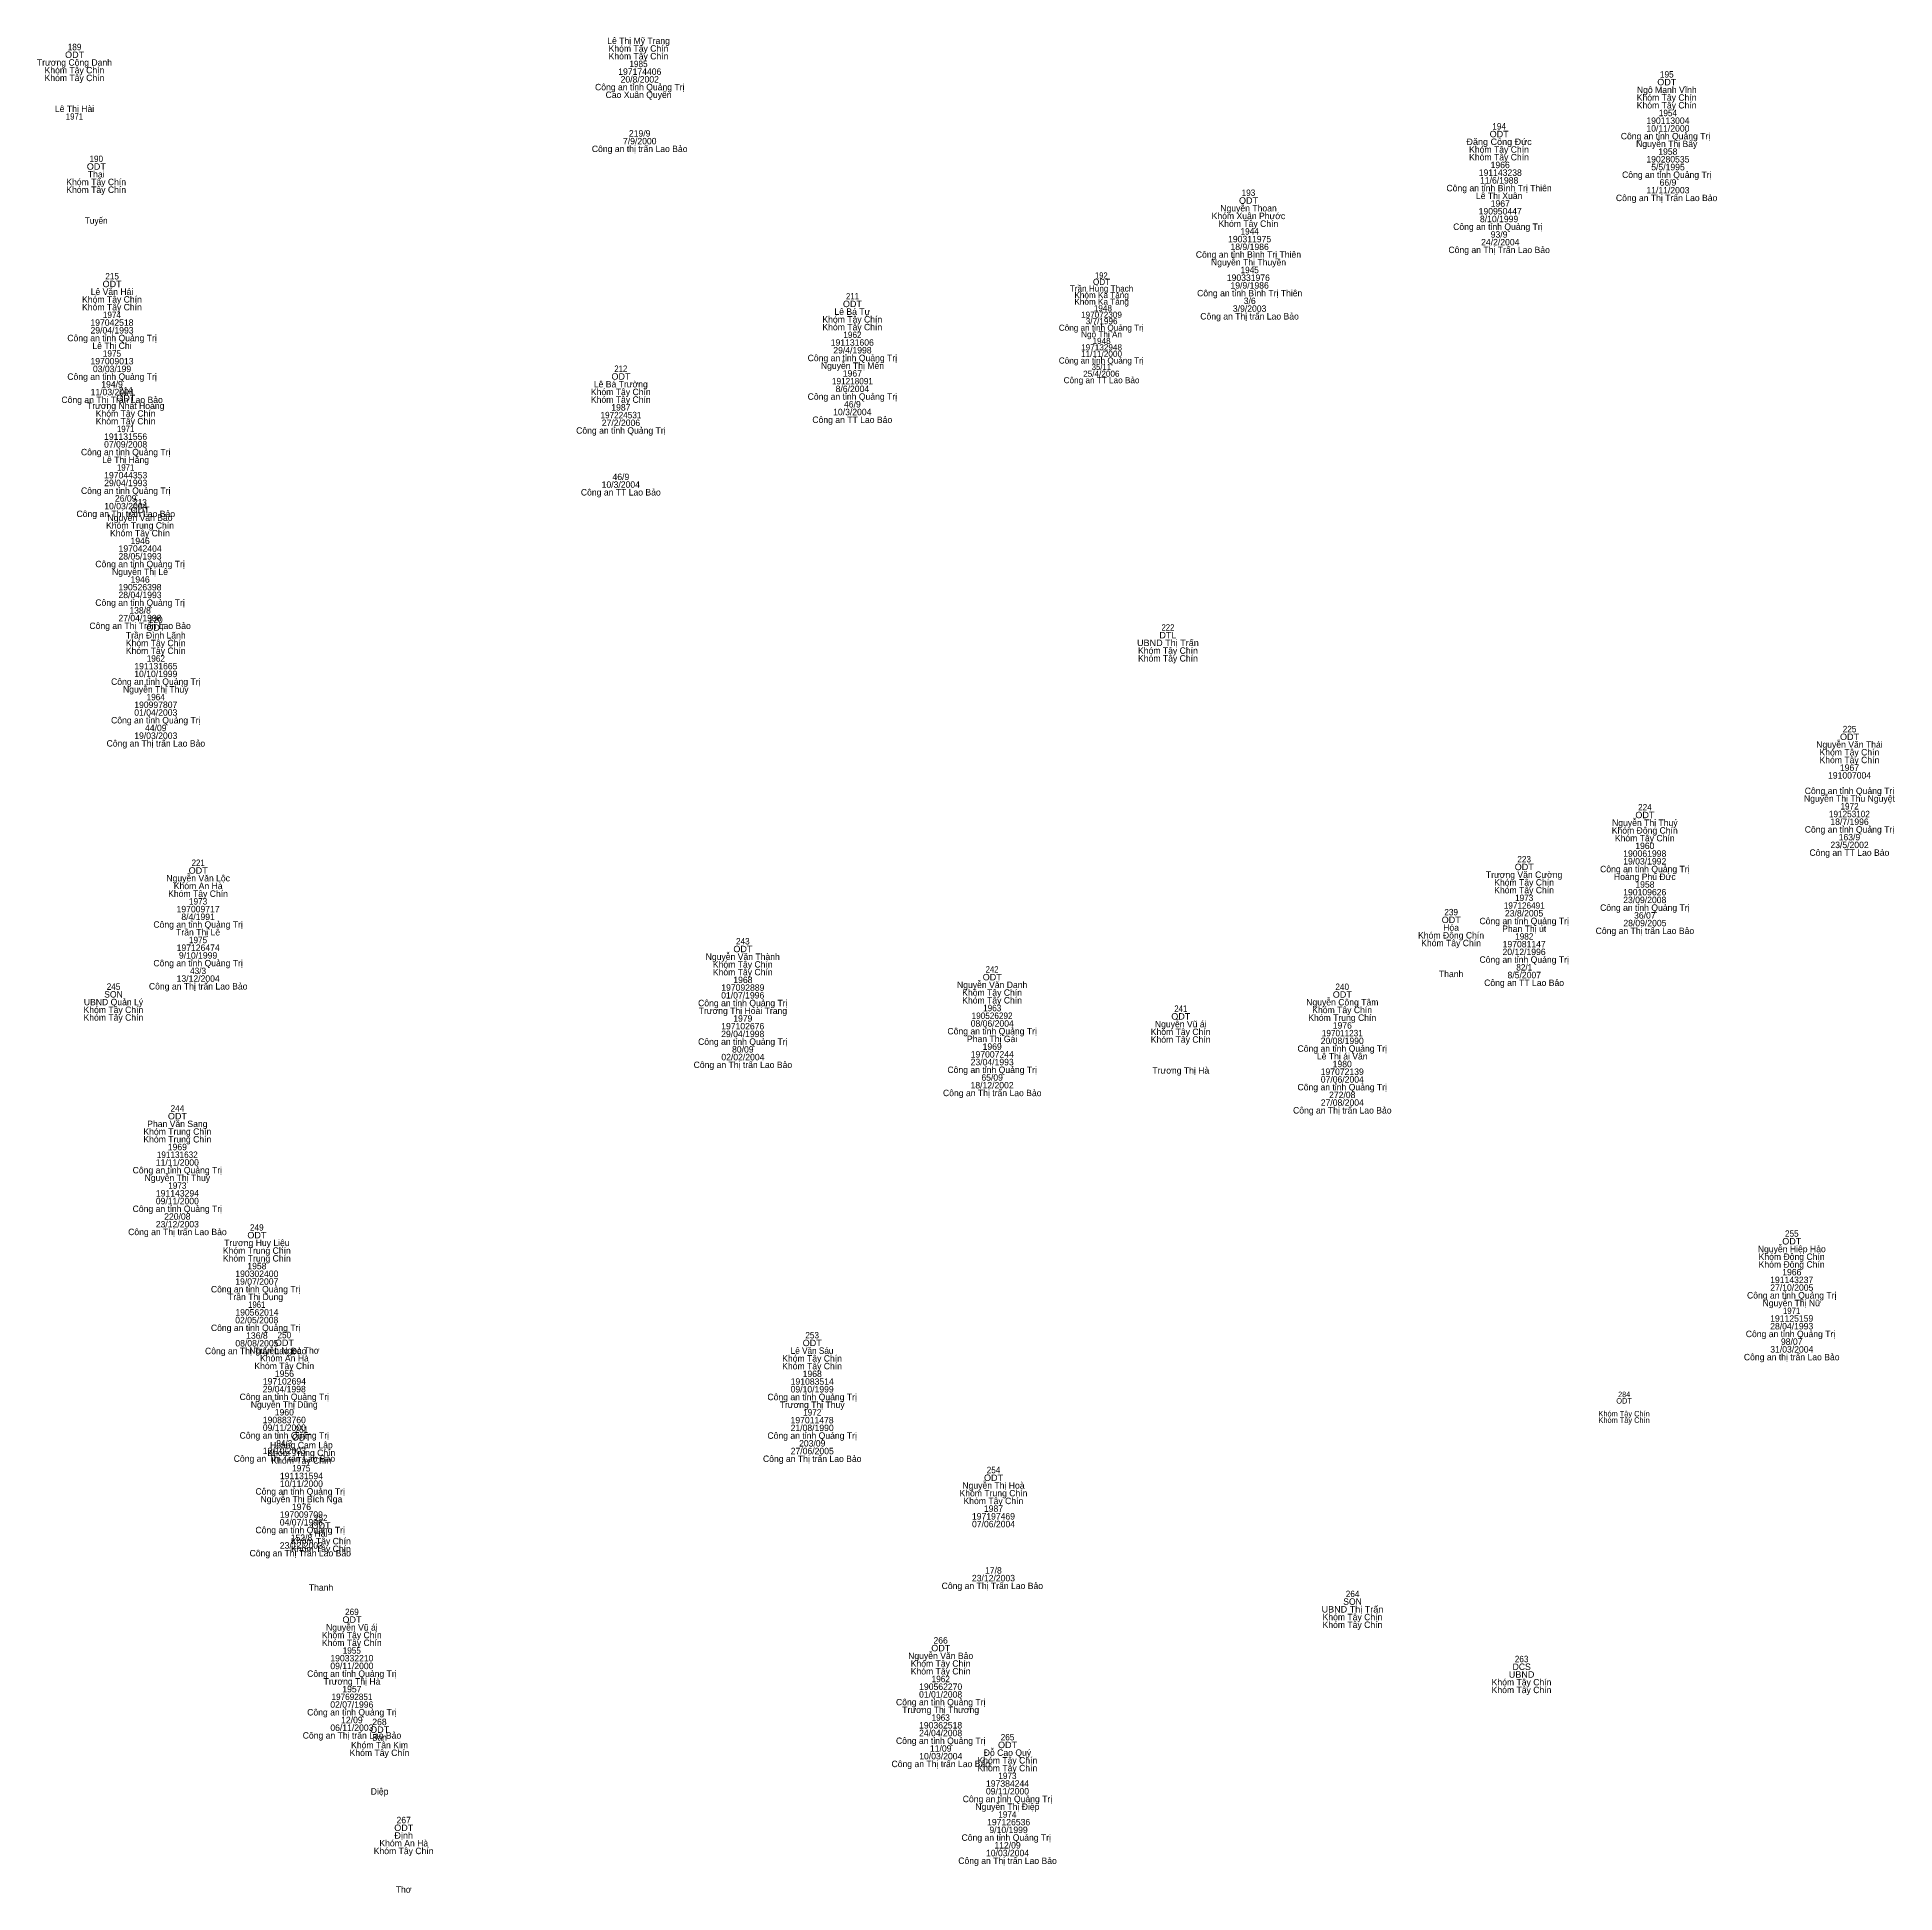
# Model space of a CAD drawing. Header units: metres. Extents: x 537000 to 537501, y 1838003 to 1838507.
# Drawn here: x 537252.3 to 537367.8, y 1838003 to 1838118.4 of the extents above; entities that cross this region are included whole.
import ezdxf
from ezdxf.enums import TextEntityAlignment as Align

# ---------------------------------------------------------------- set-up
doc = ezdxf.new("R2010")
doc.units = ezdxf.units.M
doc.header["$LTSCALE"] = 0.16
doc.layers.add('1', color=7, linetype='Continuous')

msp = doc.modelspace()

# ---------------------------------------------------------------- texts
at = {"layer": '1'}
for s, height, width, p in [('189', 0.4, 0.95, (537254.67, 1838117.58)), ('ODT', 0.4, 1.05, (537254.675, 1838117.1)), ('1985', 0.4, 0.95, (537289.725, 1838116.53)), ('ODT', 0.4, 1.05, (537353.645, 1838115.4)), ('195', 0.4, 0.95, (537353.645, 1838115.88)), ('1971', 0.4, 0.9, (537254.665, 1838113.26)), ('194', 0.4, 0.95, (537343.225, 1838112.65)), (' 1954', 0.4, 0.95, (537353.645, 1838113.48)), ('Đặng Công Đức', 0.4, 1.05, (537343.22, 1838111.69)), ('ODT', 0.4, 1.05, (537343.225, 1838112.17)), ('190', 0.4, 0.95, (537256.02, 1838110.63)), ('ODT', 0.4, 1.05, (537256.025, 1838110.15)), ('ODT', 0.4, 1.05, (537327.645, 1838108.04)), ('193', 0.4, 0.95, (537327.64, 1838108.52)), ('Tuyến', 0.4, 0.95, (537256.02, 1838106.79)), (' 1944', 0.4, 0.95, (537327.645, 1838106.12)), (' 1945', 0.4, 0.95, (537327.645, 1838103.72)), ('ODT', 0.4, 1.05, (537257.005, 1838102.85)), ('215', 0.4, 0.95, (537257.005, 1838103.33)), ('192', 0.3796, 0.9, (537318.495, 1838103.39)), ('ODT', 0.4, 1.05, (537303.025, 1838101.61)), ('211', 0.4, 0.9, (537303.025, 1838102.09)), ('1974', 0.4, 0.95, (537256.995, 1838100.93)), ('1962', 0.4, 0.95, (537303.025, 1838099.69)), ('1975', 0.4, 0.95, (537256.995, 1838098.53)), ('35/11', 0.3796, 0.95, (537318.5, 1838097.7)), ('ODT', 0.4, 1.05, (537288.635, 1838097.1)), ('212', 0.4, 0.9, (537288.625, 1838097.58)), ('191218091', 0.4, 0.95, (537303.025, 1838096.81)), ('ODT', 0.4, 1.05, (537257.855, 1838095.76)), ('214', 0.4, 0.95, (537257.855, 1838096.24)), ('197224531', 0.4, 0.95, (537288.635, 1838094.7)), ('1971', 0.4, 0.9, (537257.845, 1838093.84)), ('1971', 0.4, 0.9, (537257.845, 1838091.44)), ('ODT', 0.4, 1.05, (537258.745, 1838088.8)), ('213', 0.4, 0.95, (537258.74, 1838089.28)), ('ODT', 0.4, 1.05, (537259.725, 1838081.49)), ('220', 0.4, 0.95, (537259.72, 1838081.97)), ('222', 0.4, 0.9, (537322.635, 1838081.5)), ('UBND Thị Trấn', 0.4, 1.05, (537322.635, 1838080.54)), ('DTL', 0.4, 1.05, (537322.635, 1838081.02)), ('1962', 0.4, 0.95, (537259.725, 1838079.57)), ('1964', 0.4, 0.95, (537259.715, 1838077.17)), ('ODT', 0.4, 1.05, (537365.005, 1838074.7)), ('225', 0.4, 0.95, (537365.005, 1838075.18)), ('224', 0.4, 0.95, (537352.285, 1838070.32)), ('1972', 0.4, 0.95, (537365.005, 1838070.38)), ('ODT', 0.4, 1.05, (537352.285, 1838069.84)), ('191253102', 0.4, 0.95, (537364.995, 1838069.9)), ('221', 0.4, 0.9, (537262.355, 1838066.87)), ('ODT', 0.4, 1.05, (537344.785, 1838066.61)), ('223', 0.4, 0.95, (537344.78, 1838067.09)), ('ODT', 0.4, 1.05, (537262.355, 1838066.39)), ('1973', 0.4, 0.95, (537262.35, 1838064.47)), ('197126491', 0.4, 0.95, (537344.785, 1838064.21)), ('1973', 0.4, 0.95, (537344.78, 1838064.69)), ('ODT', 0.4, 1.05, (537340.245, 1838063.32)), ('239', 0.4, 0.95, (537340.24, 1838063.8)), ('1975', 0.4, 0.95, (537262.345, 1838062.07)), ('243', 0.4, 0.95, (537296.21, 1838061.99)), ('1982', 0.4, 0.95, (537344.785, 1838062.29)), ('ODT', 0.4, 1.05, (537296.215, 1838061.51)), ('43/3', 0.4, 0.95, (537262.35, 1838060.15)), ('ODT', 0.4, 1.05, (537311.715, 1838059.76)), ('242', 0.4, 0.9, (537311.705, 1838060.24)), ('82/1', 0.4, 0.95, (537344.785, 1838060.37)), ('245', 0.4, 0.95, (537257.095, 1838059.17)), ('ODT', 0.4, 1.05, (537333.475, 1838058.68)), ('240', 0.4, 0.95, (537333.47, 1838059.16)), ('190526292', 0.4, 0.95, (537311.705, 1838057.36)), ('1963', 0.4, 0.95, (537311.71, 1838057.84)), ('ODT', 0.4, 1.05, (537323.435, 1838057.32)), ('241', 0.4, 0.9, (537323.435, 1838057.8)), ('197011231', 0.4, 0.95, (537333.475, 1838056.28)), ('244', 0.4, 0.95, (537261.065, 1838051.6)), ('ODT', 0.4, 1.05, (537261.065, 1838051.12)), ('191131632', 0.4, 0.95, (537261.055, 1838048.72)), ('1973', 0.4, 0.95, (537261.06, 1838046.8)), ('ODT', 0.4, 1.05, (537266.005, 1838043.72)), ('249', 0.4, 0.95, (537266, 1838044.2)), ('255', 0.4, 0.95, (537361.415, 1838043.82)), ('ODT', 0.4, 1.05, (537361.415, 1838043.34)), ('1961', 0.4, 0.9, (537265.995, 1838039.4)), ('1971', 0.4, 0.9, (537361.405, 1838039.02)), ('ODT', 0.4, 1.05, (537267.715, 1838037.03)), ('250', 0.4, 0.95, (537267.71, 1838037.51)), ('Lê Văn Sáu', 0.4, 0.95, (537300.515, 1838036.54)), ('ODT', 0.4, 1.05, (537300.525, 1838037.02)), ('253', 0.4, 0.95, (537300.52, 1838037.5)), ('284', 0.343, 0.95, (537350.995, 1838033.85)), ('1972', 0.4, 0.95, (537300.525, 1838032.7)), ('94/3', 0.4, 0.95, (537267.71, 1838030.79)), ('ODT', 0.4, 1.05, (537268.775, 1838031.15)), ('251', 0.4, 0.9, (537268.775, 1838031.63)), ('1975', 0.4, 0.95, (537268.765, 1838029.23)), ('ODT', 0.4, 1.05, (537311.795, 1838028.64)), ('254', 0.4, 0.95, (537311.795, 1838029.12)), ('252', 0.4, 0.9, (537269.985, 1838026.14)), ('ODT', 0.4, 1.05, (537269.995, 1838025.66)), ('Hải', 0.4, 1.05, (537269.985, 1838025.18)), ('264', 0.4, 0.95, (537334.115, 1838021.42)), ('269', 0.4, 0.95, (537271.91, 1838020.3)), ('UBND Thị Trấn', 0.4, 1.05, (537334.105, 1838020.46)), ('ODT', 0.4, 1.05, (537271.915, 1838019.82)), ('ODT', 0.4, 1.05, (537308.515, 1838018.05)), ('1955', 0.4, 0.95, (537271.905, 1838017.9)), ('263', 0.4, 0.95, (537344.62, 1838017.37)), ('1962', 0.4, 0.95, (537308.515, 1838016.13)), ('UBND', 0.4, 1.05, (537344.62, 1838016.41)), ('197692851', 0.4, 0.95, (537271.915, 1838015.02)), ('1963', 0.4, 0.95, (537308.51, 1838013.73)), ('ODT', 0.4, 1.05, (537273.635, 1838012.98)), ('Ban', 0.4, 0.95, (537273.625, 1838012.5)), ('265', 0.4, 0.95, (537312.665, 1838012.51)), ('ODT', 0.4, 1.05, (537312.665, 1838012.03)), ('1973', 0.4, 0.95, (537312.66, 1838010.11)), ('1974', 0.4, 0.95, (537312.655, 1838007.71)), ('Định', 0.4, 1.05, (537275.13, 1838006.4)), ('ODT', 0.4, 1.05, (537275.135, 1838006.88))]:
    msp.add_text(s, height=height, dxfattribs=dict(at, width=width)).set_placement(p, align=Align.CENTER)
for s, height, p in [('Lê Thị Mỹ Trang', 0.4, (537289.73, 1838117.97)), ('Khóm Tây Chín', 0.4, (537289.725, 1838117.49)), ('Trương Công Danh', 0.4, (537254.665, 1838116.62)), ('Khóm Tây Chín', 0.4, (537254.665, 1838116.14)), ('Khóm Tây Chín', 0.4, (537289.725, 1838117.01)), ('Khóm Tây Chín', 0.4, (537254.665, 1838115.66)), (' Công an tỉnh Quảng Trị', 0.4, (537289.73, 1838115.09)), (' 197174406', 0.4, (537289.73, 1838116.05)), (' 20/8/2002', 0.4, (537289.73, 1838115.57)), ('Cao Xuân Quyến', 0.4, (537289.73, 1838114.61)), ('Khóm Tây Chín', 0.4, (537353.635, 1838114.44)), ('Khóm Tây Chín', 0.4, (537353.635, 1838113.96)), ('Ngô Mạnh Vĩnh', 0.4, (537353.645, 1838114.92)), ('Lê Thị Hài', 0.4, (537254.67, 1838113.74)), (' 190113004', 0.4, (537353.64, 1838113)), (' 7/9/2000', 0.4, (537289.73, 1838111.73)), (' 219/9', 0.4, (537289.725, 1838112.21)), ('Công an tỉnh Quảng Trị ', 0.4, (537353.64, 1838112.04)), ('Nguyễn Thị Bẩy', 0.4, (537353.64, 1838111.56)), (' 10/11/2000', 0.4, (537353.64, 1838112.52)), (' Công an thị trấn Lao Bảo', 0.4, (537289.725, 1838111.25)), ('Khóm Tây Chín', 0.4, (537343.215, 1838111.21)), ('Khóm Tây Chín', 0.4, (537343.215, 1838110.73)), (' 190280535', 0.4, (537353.64, 1838110.6)), (' 1958', 0.4, (537353.635, 1838111.08)), ('Khóm Tây Chín', 0.4, (537256.015, 1838109.19)), ('Thại', 0.4, (537256.015, 1838109.67)), (' 191143238', 0.4, (537343.22, 1838109.77)), ('11/6/1988', 0.4, (537343.225, 1838109.29)), (' 1966', 0.4, (537343.215, 1838110.25)), (' Công an tỉnh Quảng Trị ', 0.4, (537353.645, 1838109.64)), (' 5/5/1995', 0.4, (537353.645, 1838110.12)), (' 66/9', 0.4, (537353.645, 1838109.16)), ('Khóm Tây Chín', 0.4, (537256.015, 1838108.71)), ('Công an tỉnh Bình Trị Thiên', 0.4, (537343.22, 1838108.81)), ('Lê Thị Xuân', 0.4, (537343.225, 1838108.33)), (' Công an Thị Trấn Lao Bảo ', 0.4, (537353.635, 1838108.2)), (' 11/11/2003', 0.4, (537353.64, 1838108.68)), ('Khóm Xuân Phước', 0.4, (537327.64, 1838107.08)), ('Nguyễn Thoan', 0.4, (537327.645, 1838107.56)), (' 190950447', 0.4, (537343.215, 1838107.37)), ('8/10/1999', 0.4, (537343.22, 1838106.89)), (' 1967', 0.4, (537343.22, 1838107.85)), ('Khóm Tây Chín', 0.4, (537327.635, 1838106.6)), ('Công an tỉnh Quảng Trị ', 0.4, (537343.22, 1838106.41)), ('93/9', 0.4, (537343.22, 1838105.93)), ('Công an tỉnh Bình Trị Thiên', 0.4, (537327.64, 1838104.68)), (' 190311975', 0.4, (537327.64, 1838105.64)), (' 18/9/1986', 0.4, (537327.64, 1838105.16)), ('Công an Thị Trấn Lao Bảo', 0.4, (537343.225, 1838104.97)), (' 24/2/2004', 0.4, (537343.22, 1838105.45)), ('Nguyễn Thị Thuyền', 0.4, (537327.645, 1838104.2)), ('Lê Văn Hải', 0.4, (537256.995, 1838102.37)), ('Trần Hùng Thạch', 0.3796, (537318.51, 1838102.58)), ('ODT', 0.3796, (537318.51, 1838102.99)), (' Công an tỉnh Bình Trị Thiên', 0.4, (537327.645, 1838102.28)), ('190331976', 0.4, (537327.635, 1838103.24)), (' 19/9/1986', 0.4, (537327.64, 1838102.76)), ('Khóm Tây Chín', 0.4, (537256.995, 1838101.89)), ('Khóm Tây Chín', 0.4, (537256.995, 1838101.41)), ('Lê Bá Tự', 0.4, (537303.02, 1838101.13)), ('Khóm Ka Tăng', 0.3796, (537318.515, 1838102.17)), ('Khóm Ka Tăng', 0.3796, (537318.515, 1838101.76)), (' 1948', 0.3796, (537318.52, 1838101.35)), (' 3/9/2003', 0.4, (537327.64, 1838101.32)), (' 3/6', 0.4, (537327.645, 1838101.8)), ('29/04/1993', 0.4, (537257, 1838099.97)), ('197042518', 0.4, (537256.995, 1838100.45)), ('Khóm Tây Chín', 0.4, (537303.015, 1838100.65)), ('Khóm Tây Chín', 0.4, (537303.015, 1838100.17)), ('Công an tỉnh Quảng Trị', 0.3796, (537318.49, 1838100.14)), ('197072309', 0.3796, (537318.505, 1838100.95)), ('3/7/1996', 0.3796, (537318.515, 1838100.55)), (' Công an Thị trấn Lao Bảo', 0.4, (537327.635, 1838100.84)), ('Công an tỉnh Quảng Trị', 0.4, (537257, 1838099.49)), ('Lê Thị Chi', 0.4, (537256.995, 1838099.01)), ('191131606', 0.4, (537303.015, 1838099.21)), ('197132948', 0.3796, (537318.51, 1838098.92)), ('Ngô Thị An', 0.3796, (537318.51, 1838099.73)), ('1948', 0.3796, (537318.51, 1838099.32)), ('197009013', 0.4, (537257, 1838098.05)), ('Công an tỉnh Quảng Trị', 0.4, (537303.02, 1838098.25)), ('Nguyễn Thị Mến', 0.4, (537303.025, 1838097.77)), ('29/4/1998', 0.4, (537303.025, 1838098.73)), ('Công an tỉnh Quảng Trị', 0.3796, (537318.49, 1838098.1)), ('11/11/2000', 0.3796, (537318.51, 1838098.52)), ('Công an tỉnh Quảng Trị', 0.4, (537257, 1838097.09)), ('03/03/199', 0.4, (537257, 1838097.57)), ('194/9', 0.4, (537257, 1838096.61)), ('Lê Bá Trường', 0.4, (537288.625, 1838096.62)), ('1967', 0.4, (537303.02, 1838097.29)), ('Công an TT Lao Bảo', 0.3796, (537318.51, 1838096.88)), ('25/4/2006', 0.3796, (537318.495, 1838097.28)), ('Công an Thị Trấn Lao Bảo', 0.4, (537257.005, 1838095.65)), ('11/03/2004', 0.4, (537257.005, 1838096.13)), ('Khóm Tây Chín', 0.4, (537288.625, 1838096.14)), ('Khóm Tây Chín', 0.4, (537288.625, 1838095.66)), ('Công an tỉnh Quảng Trị', 0.4, (537303.02, 1838095.85)), ('8/6/2004', 0.4, (537303.02, 1838096.33)), ('46/9', 0.4, (537303.02, 1838095.37)), ('Trương Nhật Hoàng', 0.4, (537257.85, 1838095.28)), ('Khóm Tây Chín', 0.4, (537257.845, 1838094.8)), ('Khóm Tây Chín', 0.4, (537257.845, 1838094.32)), ('27/2/2006', 0.4, (537288.635, 1838094.22)), ('1987', 0.4, (537288.63, 1838095.18)), ('Công an TT Lao Bảo', 0.4, (537303.015, 1838094.41)), ('10/3/2004', 0.4, (537303.015, 1838094.89)), ('191131556', 0.4, (537257.845, 1838093.36)), ('Công an tỉnh Quảng Trị', 0.4, (537288.63, 1838093.74)), ('Công an tỉnh Quảng Trị', 0.4, (537257.85, 1838092.4)), ('Lê Thị Hằng', 0.4, (537257.845, 1838091.92)), ('07/09/2008', 0.4, (537257.845, 1838092.88)), ('197044353', 0.4, (537257.85, 1838090.96)), ('46/9', 0.4, (537288.63, 1838090.86)), ('Công an tỉnh Quảng Trị', 0.4, (537257.85, 1838090)), ('29/04/1993', 0.4, (537257.85, 1838090.48)), ('Công an TT Lao Bảo', 0.4, (537288.625, 1838089.9)), ('10/3/2004', 0.4, (537288.625, 1838090.38)), ('Công an Thị trấn Lao Bảo', 0.4, (537257.855, 1838088.56)), ('10/03/2004', 0.4, (537257.855, 1838089.04)), ('Nguyễn Văn Bảo', 0.4, (537258.74, 1838088.32)), ('26/09', 0.4, (537257.85, 1838089.52)), ('Khóm Trung Chín', 0.4, (537258.74, 1838087.84)), ('Khóm Tây Chín', 0.4, (537258.735, 1838087.36)), ('197042404', 0.4, (537258.745, 1838086.4)), ('1946', 0.4, (537258.745, 1838086.88)), ('Công an tỉnh Quảng Trị', 0.4, (537258.74, 1838085.44)), ('Nguyễn Thị Lê', 0.4, (537258.74, 1838084.96)), ('28/05/1993', 0.4, (537258.74, 1838085.92)), ('190526398', 0.4, (537258.735, 1838084)), ('1946', 0.4, (537258.745, 1838084.48)), ('Công an tỉnh Quảng Trị', 0.4, (537258.74, 1838083.04)), ('28/04/1993', 0.4, (537258.74, 1838083.52)), ('Công an Thị Trấn Lao Bảo', 0.4, (537258.745, 1838081.6)), ('27/04/1998', 0.4, (537258.735, 1838082.08)), ('138/8', 0.4, (537258.745, 1838082.56)), ('Trần Đình Lãnh', 0.4, (537259.72, 1838081.01)), ('Khóm Tây Chín', 0.4, (537259.715, 1838080.53)), ('Khóm Tây Chín', 0.4, (537259.715, 1838080.05)), ('Khóm Tây Chín', 0.4, (537322.635, 1838080.06)), ('Khóm Tây Chín', 0.4, (537322.635, 1838079.58)), ('Công an tỉnh Quảng Trị', 0.4, (537259.72, 1838078.13)), ('10/10/1999', 0.4, (537259.72, 1838078.61)), ('191131665', 0.4, (537259.725, 1838079.09)), ('Nguyễn Thị Thủy', 0.4, (537259.72, 1838077.65)), ('Công an tỉnh Quảng Trị', 0.4, (537259.72, 1838075.73)), ('01/04/2003', 0.4, (537259.72, 1838076.21)), ('190997807', 0.4, (537259.72, 1838076.69)), ('19/03/2003', 0.4, (537259.72, 1838074.77)), ('44/09', 0.4, (537259.72, 1838075.25)), ('Công an Thị trấn Lao Bảo', 0.4, (537259.725, 1838074.29)), ('Nguyễn Văn Thái', 0.4, (537365, 1838074.22)), ('Khóm Tây Chín', 0.4, (537364.995, 1838073.74)), ('Khóm Tây Chín', 0.4, (537364.995, 1838073.26)), ('191007004', 0.4, (537365.005, 1838072.3)), ('1967', 0.4, (537365, 1838072.78)), ('Công an tỉnh Quảng Trị', 0.4, (537365, 1838071.34)), ('Nguyễn Thị Thu Nguyệt', 0.4, (537365, 1838070.86)), ('Khóm Đông Chín', 0.4, (537352.275, 1838068.88)), ('Nguyễn Thị Thuý', 0.4, (537352.28, 1838069.36)), ('Công an tỉnh Quảng Trị', 0.4, (537365, 1838068.94)), ('18/7/1996', 0.4, (537365.005, 1838069.42)), ('Khóm Tây Chín', 0.4, (537352.275, 1838068.4)), ('1960', 0.4, (537352.28, 1838067.92)), ('23/5/2002', 0.4, (537365.005, 1838067.98)), ('163/9', 0.4, (537365, 1838068.46)), ('Công an tỉnh Quảng Trị', 0.4, (537352.28, 1838066.48)), ('190061998', 0.4, (537352.275, 1838067.44)), ('19/03/1992', 0.4, (537352.275, 1838066.96)), ('Công an TT Lao Bảo', 0.4, (537364.995, 1838067.5)), ('Nguyễn Văn Lộc', 0.4, (537262.355, 1838065.91)), ('Khóm An Hà', 0.4, (537262.355, 1838065.43)), ('Trương Văn Cường', 0.4, (537344.775, 1838066.13)), ('Khóm Tây Chín', 0.4, (537344.775, 1838065.65)), ('Hoàng Phú Đức', 0.4, (537352.28, 1838066)), ('1958', 0.4, (537352.285, 1838065.52)), ('Khóm Tây Chín', 0.4, (537262.345, 1838064.95)), ('Khóm Tây Chín', 0.4, (537344.775, 1838065.17)), ('23/09/2008', 0.4, (537352.275, 1838064.56)), ('190109626', 0.4, (537352.275, 1838065.04)), ('Công an tỉnh Quảng Trị', 0.4, (537262.35, 1838063.03)), ('197009717', 0.4, (537262.35, 1838063.99)), ('8/4/1991', 0.4, (537262.35, 1838063.51)), ('Công an tỉnh Quảng Trị', 0.4, (537344.78, 1838063.25)), ('23/8/2005', 0.4, (537344.775, 1838063.73)), ('Công an tỉnh Quảng Trị', 0.4, (537352.28, 1838064.08)), ('28/09/2005', 0.4, (537352.285, 1838063.12)), ('36/07', 0.4, (537352.28, 1838063.6)), ('Trần Thị Lê', 0.4, (537262.35, 1838062.55)), ('Khóm Đông Chín', 0.4, (537340.235, 1838062.36)), ('Khóm Tây Chín', 0.4, (537340.235, 1838061.88)), ('Hóa', 0.4, (537340.235, 1838062.84)), ('Phan Thị út', 0.4, (537344.78, 1838062.77)), ('Công an Thị trấn Lao Bảo', 0.4, (537352.285, 1838062.64)), ('197126474', 0.4, (537262.355, 1838061.59)), ('9/10/1999', 0.4, (537262.35, 1838061.11)), ('Nguyễn Văn Thành', 0.4, (537296.205, 1838061.03)), ('Công an tỉnh Quảng Trị', 0.4, (537344.78, 1838060.85)), ('20/12/1996', 0.4, (537344.775, 1838061.33)), ('197081147', 0.4, (537344.78, 1838061.81)), ('Công an tỉnh Quảng Trị', 0.4, (537262.35, 1838060.63)), ('13/12/2004', 0.4, (537262.355, 1838059.67)), ('Khóm Tây Chín', 0.4, (537296.205, 1838060.55)), ('Khóm Tây Chín', 0.4, (537296.205, 1838060.07)), ('1968', 0.4, (537296.215, 1838059.59)), ('Thanh', 0.4, (537340.24, 1838059.96)), ('8/5/2007', 0.4, (537344.785, 1838059.89)), ('SON', 0.4, (537257.09, 1838058.69)), ('Công an Thị trấn Lao Bảo', 0.4, (537262.355, 1838059.19)), ('01/07/1996', 0.4, (537296.205, 1838058.63)), ('197092889', 0.4, (537296.21, 1838059.11)), ('Nguyễn Văn Danh', 0.4, (537311.71, 1838059.28)), ('Khóm Tây Chín', 0.4, (537311.705, 1838058.8)), ('Công an TT Lao Bảo', 0.4, (537344.775, 1838059.41)), ('Khóm Tây Chín', 0.4, (537257.085, 1838057.73)), ('Khóm Tây Chín', 0.4, (537257.085, 1838057.25)), ('UBND Quản Lý', 0.4, (537257.09, 1838058.21)), ('Công an tỉnh Quảng Trị', 0.4, (537296.21, 1838058.15)), ('Trương Thị Hoài Trang', 0.4, (537296.215, 1838057.67)), ('Khóm Tây Chín', 0.4, (537311.705, 1838058.32)), ('Nguyễn Công Tâm', 0.4, (537333.475, 1838058.2)), ('Khóm Trung Chín', 0.4, (537333.47, 1838057.24)), ('Khóm Tây Chín', 0.4, (537333.465, 1838057.72)), ('29/04/1998', 0.4, (537296.205, 1838056.23)), ('197102676', 0.4, (537296.205, 1838056.71)), ('1979', 0.4, (537296.21, 1838057.19)), ('Công an tỉnh Quảng Trị', 0.4, (537311.71, 1838056.4)), ('08/06/2004', 0.4, (537311.715, 1838056.88)), ('Khóm Tây Chín', 0.4, (537323.425, 1838056.36)), ('Nguyễn Vũ ái', 0.4, (537323.43, 1838056.84)), ('1976', 0.4, (537333.475, 1838056.76)), ('Công an tỉnh Quảng Trị', 0.4, (537296.21, 1838055.75)), ('80/09', 0.4, (537296.21, 1838055.27)), ('Phan Thị Gái', 0.4, (537311.705, 1838055.92)), ('197007244', 0.4, (537311.715, 1838054.96)), ('1969', 0.4, (537311.71, 1838055.44)), ('Khóm Tây Chín', 0.4, (537323.425, 1838055.88)), ('Công an tỉnh Quảng Trị', 0.4, (537333.47, 1838055.32)), ('20/08/1990', 0.4, (537333.47, 1838055.8)), ('Công an Thị trấn Lao Bảo', 0.4, (537296.215, 1838054.31)), ('02/02/2004', 0.4, (537296.215, 1838054.79)), ('Công an tỉnh Quảng Trị', 0.4, (537311.71, 1838054)), ('23/04/1993', 0.4, (537311.71, 1838054.48)), ('Trương Thị Hà', 0.4, (537323.435, 1838053.96)), ('Lê Thị ái Vân', 0.4, (537333.47, 1838054.84)), ('197072139', 0.4, (537333.47, 1838053.88)), ('1980', 0.4, (537333.47, 1838054.36)), ('Công an Thị trấn Lao Bảo', 0.4, (537311.715, 1838052.56)), ('18/12/2002', 0.4, (537311.705, 1838053.04)), ('65/09', 0.4, (537311.71, 1838053.52)), ('Công an tỉnh Quảng Trị', 0.4, (537333.47, 1838052.92)), ('07/06/2004', 0.4, (537333.475, 1838053.4)), ('Công an Thị trấn Lao Bảo', 0.4, (537333.475, 1838051.48)), ('27/08/2004', 0.4, (537333.475, 1838051.96)), ('272/08', 0.4, (537333.47, 1838052.44)), ('Phan Văn Sang', 0.4, (537261.06, 1838050.64)), ('Khóm Trung Chín', 0.4, (537261.06, 1838050.16)), ('Khóm Trung Chín', 0.4, (537261.06, 1838049.68)), ('1969', 0.4, (537261.06, 1838049.2)), ('11/11/2000', 0.4, (537261.06, 1838048.24)), ('Công an tỉnh Quảng Trị', 0.4, (537261.06, 1838047.76)), ('Nguyễn Thị Thuý', 0.4, (537261.06, 1838047.28)), ('09/11/2000', 0.4, (537261.06, 1838045.84)), ('191143294', 0.4, (537261.065, 1838046.32)), ('Công an tỉnh Quảng Trị', 0.4, (537261.06, 1838045.36)), ('220/08', 0.4, (537261.06, 1838044.88)), ('Công an Thị trấn Lao Bảo', 0.4, (537261.065, 1838043.92)), ('23/12/2003', 0.4, (537261.06, 1838044.4)), ('Khóm Trung Chín', 0.4, (537266, 1838042.76)), ('Khóm Trung Chín', 0.4, (537266, 1838042.28)), ('Trương Huy Liệu', 0.4, (537266.005, 1838043.24)), ('Nguyễn Hiệp Hảo', 0.4, (537361.415, 1838042.86)), ('Khóm Đông Chín', 0.4, (537361.405, 1838042.38)), ('190302400', 0.4, (537266, 1838041.32)), ('1958', 0.4, (537266.005, 1838041.8)), ('Khóm Đông Chín', 0.4, (537361.405, 1838041.9)), ('1966', 0.4, (537361.415, 1838041.42)), ('Công an tỉnh Quảng Trị ', 0.4, (537266, 1838040.36)), ('Trần Thị Dung ', 0.4, (537266, 1838039.88)), ('19/07/2007', 0.4, (537266, 1838040.84)), ('Công an tỉnh Quảng Trị', 0.4, (537361.41, 1838039.98)), ('27/10/2005', 0.4, (537361.415, 1838040.46)), ('191143237', 0.4, (537361.41, 1838040.94)), ('190562014', 0.4, (537266.005, 1838038.92)), ('Nguyễn Thị Nữ', 0.4, (537361.41, 1838039.5)), ('Công an tỉnh Quảng Trị ', 0.4, (537266, 1838037.96)), ('02/05/2008', 0.4, (537265.995, 1838038.44)), ('Công an tỉnh Quảng Trị ', 0.4, (537361.41, 1838037.58)), ('28/04/1993', 0.4, (537361.41, 1838038.06)), ('191125159', 0.4, (537361.41, 1838038.54)), ('Công an Thị Trấn Lao Bảo ', 0.4, (537266.005, 1838036.52)), ('08/08/2005', 0.4, (537266.005, 1838037)), ('136/8', 0.4, (537266.005, 1838037.48)), ('Nguyễn Ngọc Thơ', 0.4, (537267.71, 1838036.55)), ('31/03/2004', 0.4, (537361.415, 1838036.62)), ('98/07', 0.4, (537361.41, 1838037.1)), ('Khóm Tây Chín', 0.4, (537267.705, 1838035.59)), ('Khóm An Hà', 0.4, (537267.715, 1838036.07)), ('Khóm Tây Chín', 0.4, (537300.515, 1838036.06)), ('Khóm Tây Chín', 0.4, (537300.515, 1838035.58)), ('Công an thị trấn Lao Bảo', 0.4, (537361.41, 1838036.14)), ('29/04/1998', 0.4, (537267.705, 1838034.15)), ('197102694', 0.4, (537267.715, 1838034.63)), ('1956', 0.4, (537267.715, 1838035.11)), ('09/10/1999', 0.4, (537300.52, 1838034.14)), ('191083514', 0.4, (537300.525, 1838034.62)), ('1968', 0.4, (537300.525, 1838035.1)), ('Công an tỉnh Quảng Trị', 0.4, (537267.71, 1838033.67)), ('Nguyễn Thị Dũng', 0.4, (537267.705, 1838033.19)), ('Công an tỉnh Quảng Trị', 0.4, (537300.52, 1838033.66)), ('Trương Thị Thuỷ', 0.4, (537300.52, 1838033.18)), ('ODT', 0.343, (537350.99, 1838033.45)), ('190883760', 0.4, (537267.71, 1838032.23)), ('1960', 0.4, (537267.71, 1838032.71)), ('197011478', 0.4, (537300.515, 1838032.22)), ('Khóm Tây Chín', 0.343, (537350.99, 1838032.65)), ('Khóm Tây Chín', 0.343, (537350.99, 1838032.25)), ('Công an tỉnh Quảng Trị', 0.4, (537267.71, 1838031.27)), ('09/11/2000', 0.4, (537267.71, 1838031.75)), ('Hoàng Cam Lập', 0.4, (537268.77, 1838030.67)), ('Công an tỉnh Quảng Trị', 0.4, (537300.52, 1838031.26)), ('21/08/1990', 0.4, (537300.52, 1838031.74)), ('203/09', 0.4, (537300.525, 1838030.78)), ('Công an Thị Trấn Lao Bảo', 0.4, (537267.715, 1838029.83)), ('13/10/2003', 0.4, (537267.71, 1838030.31)), ('Khóm Trung Chín', 0.4, (537268.77, 1838030.19)), ('Khóm Tây Chín', 0.4, (537268.765, 1838029.71)), ('Công an Thị trấn Lao Bảo', 0.4, (537300.525, 1838029.82)), ('27/06/2005', 0.4, (537300.525, 1838030.3)), ('191131594', 0.4, (537268.775, 1838028.75)), ('Công an tỉnh Quảng Trị ', 0.4, (537268.77, 1838027.79)), ('Nguyễn Thị Bích Nga', 0.4, (537268.77, 1838027.31)), ('10/11/2000', 0.4, (537268.77, 1838028.27)), ('Khóm Trung Chín', 0.4, (537311.79, 1838027.68)), ('Nguyễn Thị Hoà', 0.4, (537311.79, 1838028.16)), ('Khóm Tây Chín', 0.4, (537311.785, 1838027.2)), ('197009709', 0.4, (537268.77, 1838026.35)), ('1976', 0.4, (537268.775, 1838026.83)), ('197197469', 0.4, (537311.79, 1838026.24)), ('1987', 0.4, (537311.79, 1838026.72)), ('Công an tỉnh Quảng Trị ', 0.4, (537268.77, 1838025.39)), ('04/07/1996', 0.4, (537268.765, 1838025.87)), ('152/8', 0.4, (537268.775, 1838024.91)), ('07/06/2004', 0.4, (537311.795, 1838025.76)), ('Công an Thị Trấn Lao Bảo ', 0.4, (537268.775, 1838023.95)), ('23/12/2003', 0.4, (537268.77, 1838024.43)), ('Khóm Tây Chín', 0.4, (537269.985, 1838024.7)), ('Khóm Tây Chín', 0.4, (537269.985, 1838024.22)), ('17/8', 0.4, (537311.785, 1838022.88)), ('Thanh', 0.4, (537269.99, 1838021.82)), ('Công an Thị Trấn Lao Bảo ', 0.4, (537311.795, 1838021.92)), ('23/12/2003', 0.4, (537311.79, 1838022.4)), ('SON', 0.4, (537334.11, 1838020.94)), ('Nguyễn Vũ ái', 0.4, (537271.91, 1838019.34)), ('Khóm Tây Chín', 0.4, (537334.105, 1838019.98)), ('Khóm Tây Chín', 0.4, (537334.105, 1838019.5)), ('Khóm Tây Chín', 0.4, (537271.905, 1838018.86)), ('Khóm Tây Chín', 0.4, (537271.905, 1838018.38)), ('266', 0.4, (537308.505, 1838018.53)), ('09/11/2000', 0.4, (537271.91, 1838016.94)), ('190332210', 0.4, (537271.91, 1838017.42)), ('Nguyễn Văn Bảo', 0.4, (537308.51, 1838017.57)), ('Khóm Tây Chín', 0.4, (537308.505, 1838017.09)), ('DCS', 0.4, (537344.625, 1838016.89)), ('Công an tỉnh Quảng Trị', 0.4, (537271.91, 1838016.46)), ('Trương Thị Hà', 0.4, (537271.915, 1838015.98)), ('Khóm Tây Chín', 0.4, (537308.505, 1838016.61)), ('190562270', 0.4, (537308.51, 1838015.65)), ('Khóm Tây Chín', 0.4, (537344.615, 1838015.93)), ('02/07/1996', 0.4, (537271.905, 1838014.54)), ('1957', 0.4, (537271.91, 1838015.5)), ('Công an tỉnh Quảng Trị', 0.4, (537308.51, 1838014.69)), ('01/01/2008', 0.4, (537308.505, 1838015.17)), ('Khóm Tây Chín', 0.4, (537344.615, 1838015.45)), ('Công an tỉnh Quảng Trị', 0.4, (537271.91, 1838014.06)), ('12/09', 0.4, (537271.91, 1838013.58)), ('268', 0.4, (537273.625, 1838013.46)), ('Trương Thị Thương', 0.4, (537308.51, 1838014.21)), ('Công an Thị trấn Lao Bảo', 0.4, (537271.915, 1838012.62)), ('06/11/2003', 0.4, (537271.91, 1838013.1)), ('Công an tỉnh Quảng Trị', 0.4, (537308.51, 1838012.29)), ('24/04/2008', 0.4, (537308.505, 1838012.77)), ('190362518', 0.4, (537308.505, 1838013.25)), ('Khóm Tây Chín', 0.4, (537273.625, 1838011.54)), ('Khóm Tân Kim', 0.4, (537273.63, 1838012.02)), ('10/03/2004', 0.4, (537308.515, 1838011.33)), ('11/09', 0.4, (537308.51, 1838011.81)), ('Khóm Tây Chín', 0.4, (537312.655, 1838011.07)), ('Đỗ Cao Quý', 0.4, (537312.66, 1838011.55)), ('Công an Thị trấn Lao Bảo', 0.4, (537308.515, 1838010.85)), ('Khóm Tây Chín', 0.4, (537312.655, 1838010.59)), ('Diệp', 0.4, (537273.63, 1838009.14)), ('09/11/2000', 0.4, (537312.66, 1838009.15)), ('197384244', 0.4, (537312.665, 1838009.63)), ('Công an tỉnh Quảng Trị', 0.4, (537312.66, 1838008.67)), ('Nguyễn Thị Điệp', 0.4, (537312.655, 1838008.19)), ('267', 0.4, (537275.13, 1838007.36)), (' 197126536', 0.4, (537312.66, 1838007.23)), (' 9/10/1999', 0.4, (537312.655, 1838006.75)), ('Khóm Tây Chín', 0.4, (537275.125, 1838005.44)), ('Khóm An Hà', 0.4, (537275.135, 1838005.92)), ('Công an tỉnh Quảng Trị ', 0.4, (537312.66, 1838006.27)), ('10/03/2004', 0.4, (537312.665, 1838005.31)), ('112/09', 0.4, (537312.665, 1838005.79)), ('Công an Thị trấn Lao Bảo', 0.4, (537312.665, 1838004.83)), ('Thơ', 0.4, (537275.125, 1838003.04))]:
    msp.add_text(s, height=height, dxfattribs=at).set_placement(p, align=Align.CENTER)

doc.saveas('drawing.dxf')
